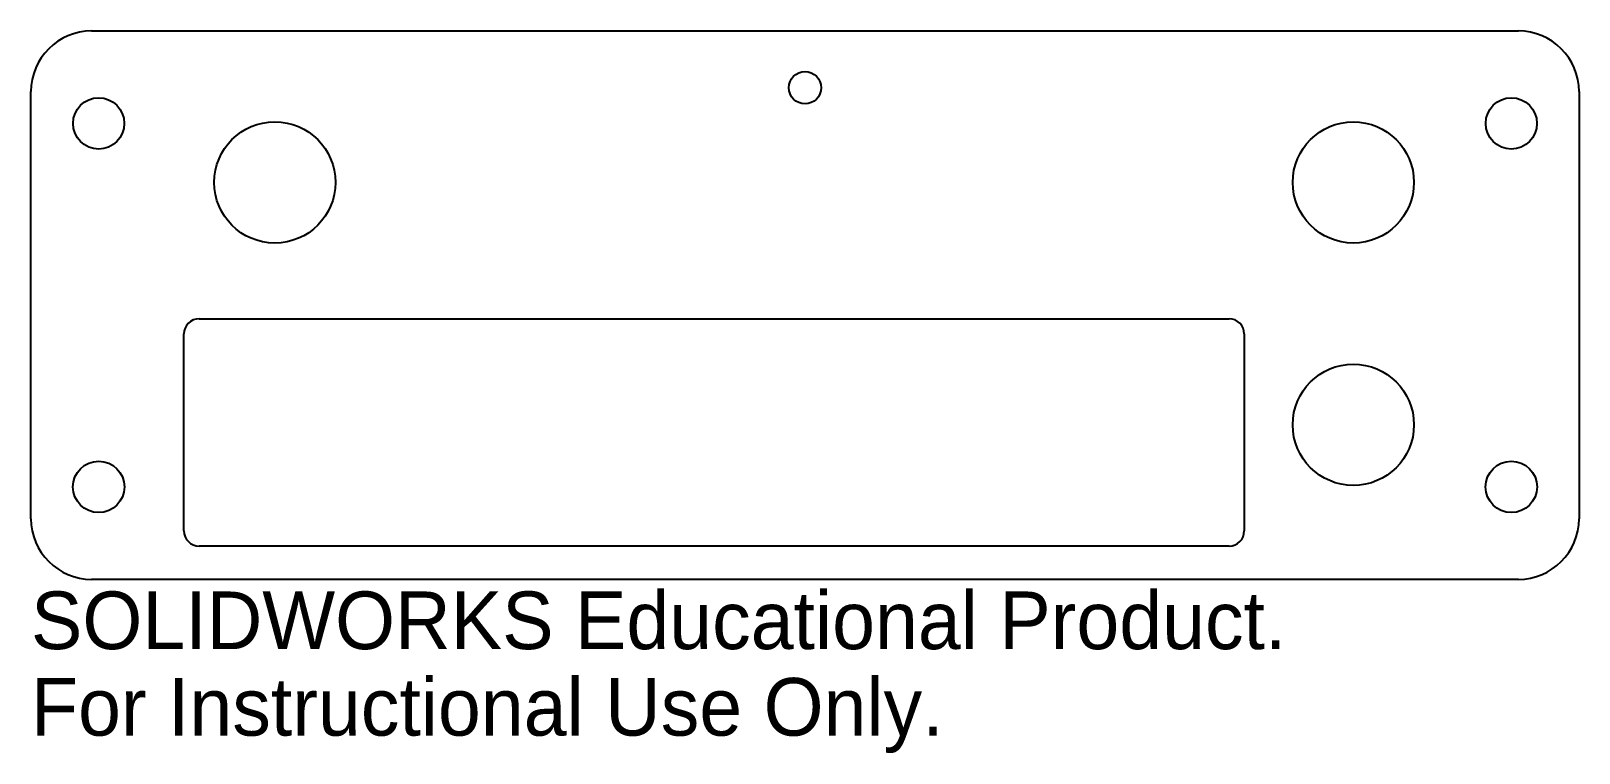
# Model space of a CAD drawing. Header units: inches. Extents: x -2.56 to 2.56, y -2.38 to 0.
import ezdxf

# ---------------------------------------------------------------- set-up
doc = ezdxf.new("R2010")
doc.units = ezdxf.units.IN
doc.header["$MEASUREMENT"] = 0
doc.styles.add('SLDTEXTSTYLE0', font='Arail.ttf')

msp = doc.modelspace()

# ---------------------------------------------------------------- linework, layer by layer
at = {"color": 1, "linetype": 'Continuous', "lineweight": 25}
for p, q in [((-2.355, 0), (2.355, 0)), ((-2.555, -1.61), (-2.555, -0.2)), ((2.555, -0.2), (2.555, -1.61)), ((-2, -0.95), (1.4, -0.95)), ((-2.05, -1.65), (-2.05, -1)), ((1.45, -1), (1.45, -1.65)), ((1.4, -1.7), (-2, -1.7)), ((2.355, -1.81), (-2.355, -1.81))]:
    msp.add_line(p, q, dxfattribs=at)
for centre, radius in [((0, -0.1873), 0.0532), ((-2.3315, -0.305), 0.0847), ((2.3315, -0.305), 0.0847), ((-1.75, -0.5), 0.2), ((1.81, -0.5), 0.2), ((1.81, -1.3), 0.2), ((-2.3315, -1.505), 0.0848), ((2.3315, -1.505), 0.0848)]:
    msp.add_circle(centre, radius, dxfattribs=at)
for centre, radius, start, end in [((-2.355, -0.2), 0.2, 90, 180), ((2.355, -0.2), 0.2, 0, 90), ((-2, -1), 0.05, 90, 180), ((1.4, -1), 0.05, 0, 90), ((-2.355, -1.61), 0.2, 180, 270), ((2.355, -1.61), 0.2, 270, 0), ((-2, -1.65), 0.05, 180, 270), ((1.4, -1.65), 0.05, 270, 0)]:
    msp.add_arc(centre, radius, start, end, dxfattribs=at)

# ---------------------------------------------------------------- texts
at = {"color": 7, "linetype": 'Continuous', "char_height": 0.1903, "attachment_point": 1, "style": 'SLDTEXTSTYLE0'}
for s, insert in [('SOLIDWORKS Educational Product.', (-2.555, -1.8501)), ('For Instructional Use Only.', (-2.555, -2.1356))]:
    msp.add_mtext(s, dxfattribs=dict(at, insert=insert))

doc.saveas('drawing.dxf')
